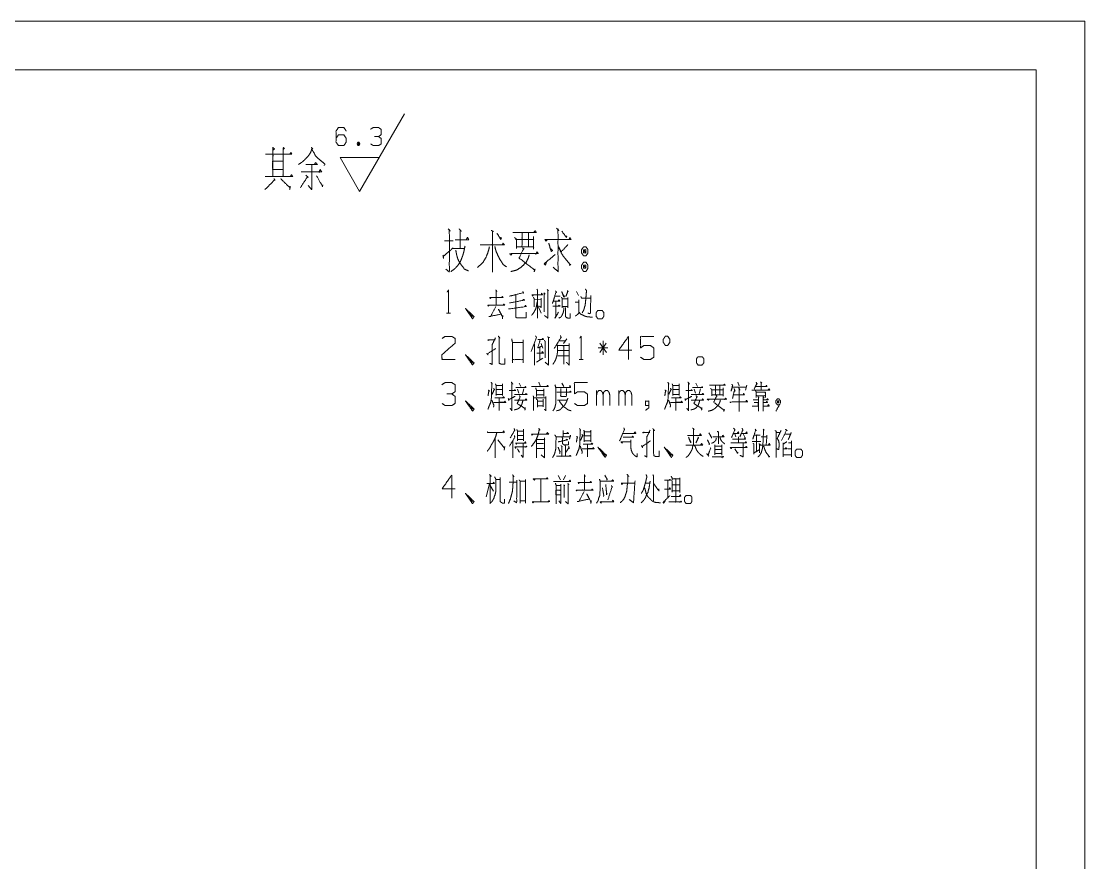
# Model space of a CAD drawing. Header units: millimetres. Extents: x 0 to 420, y 0 to 297.
# Drawn here: x 310.4 to 420, y 210.3 to 297 of the extents above; entities that cross this region are included whole.
import ezdxf

# ---------------------------------------------------------------- set-up
doc = ezdxf.new("R2010")
doc.units = ezdxf.units.MM
doc.layers.add('101', color=7, linetype='Continuous', true_color=0xffffff)

msp = doc.modelspace()

# ---------------------------------------------------------------- linework, layer by layer
at = {"layer": '101', "color": 133, "linetype": 'Continuous', "lineweight": 18}
for p, q in [((420, 297), (0, 297)), ((420, 0), (420, 297)), ((415, 292), (25, 292)), ((415, 5), (415, 292))]:
    msp.add_line(p, q, dxfattribs=at)
at = {"layer": '101', "color": 43, "linetype": 'Continuous', "lineweight": 18}
for p, q in [((345.26, 279.45), (349.88, 287.45)), ((345.08, 284.54), (345.21, 284.21)), ((343.25, 282.95), (347.28, 282.95)), ((345.26, 279.45), (343.25, 282.95))]:
    msp.add_line(p, q, dxfattribs=at)
at = {"layer": '101', "color": 72, "linetype": 'Continuous', "lineweight": 18}
for p, q in [((354, 274.37), (354.91, 274.37)), ((354.91, 273.58), (356.05, 273.58)), ((364.24, 269.03), (364.38, 268.88)), ((364.29, 268.93), (364.29, 267.06)), ((364.58, 269.38), (364.72, 269.23)), ((367.61, 269.16), (367.82, 268.76)), ((363.29, 268.33), (363.96, 268.36)), ((363.64, 267.71), (363.96, 266.93)), ((367.47, 268.08), (367.79, 268.08)), ((354.22, 266.93), (354.64, 266.93)), ((364.61, 264.49), (364.86, 264.42)), ((366.61, 264.27), (366.27, 263.79)), ((363.29, 263.77), (363.29, 261.59)), ((363.85, 263.39), (363.85, 262.12)), ((363.98, 263.82), (364.15, 263.32)), ((365.72, 263.09), (366.82, 263.09)), ((365.83, 264.07), (366.52, 264.07)), ((370.86, 263.37), (369.85, 263.37)), ((370.68, 263.84), (370.03, 262.89)), ((370.03, 263.84), (370.7, 262.89)), ((370.35, 262.64), (370.35, 264.07)), ((363.48, 261.87), (364.14, 262.29)), ((365.69, 262.54), (366.8, 262.54)), ((367.88, 262.17), (368.3, 262.17)), ((363.73, 259.81), (363.87, 259.46)), ((384.24, 259.83), (384.39, 259.46)), ((361.54, 259.11), (361.68, 258.68)), ((361.72, 259.73), (361.88, 259.38)), ((362.18, 259.13), (362.04, 258.63)), ((363.53, 258.96), (364.24, 258.96)), ((364.24, 259.13), (364.24, 258.36)), ((366.09, 259.73), (366.32, 259.38)), ((369.69, 257.41), (369.69, 258.98)), ((371.97, 257.41), (371.97, 258.98)), ((379.75, 259.11), (379.89, 258.68)), ((379.93, 259.73), (380.09, 259.38)), ((380.39, 259.13), (380.25, 258.63)), ((385.19, 259.51), (385.03, 259.01)), ((363.23, 258.21), (364.47, 258.21)), ((363.48, 258.53), (364.28, 258.53)), ((363.61, 257.86), (364.15, 257.86)), ((364.19, 258.06), (364.19, 257.28)), ((365.67, 257.98), (366.68, 257.98)), ((363.61, 257.38), (364.15, 257.38)), ((361.58, 254.77), (362.16, 254.77)), ((361.58, 254.34), (362.16, 254.34)), ((362.16, 254.97), (362.16, 253.77)), ((383.93, 254.49), (384.04, 254.19)), ((384.8, 254.49), (384.96, 254.17)), ((359.25, 254.07), (359.25, 252.02)), ((359.51, 253.89), (360.18, 253.02)), ((361.05, 253.77), (361.05, 252.02)), ((361.58, 253.92), (362.16, 253.92)), ((362.12, 253.57), (362.12, 252.12)), ((363.55, 253.52), (364.22, 253.52)), ((384.31, 254.19), (384.31, 253.57)), ((360.24, 253.19), (360.17, 252.82)), ((362.12, 252.07), (361.93, 252.29)), ((363.57, 252.99), (364.24, 252.99)), ((389.42, 252.97), (389.76, 252.97)), ((365.72, 250.21), (365.97, 249.76)), ((366.48, 250.21), (366.27, 249.76)), ((358.65, 249.36), (358.31, 248.01)), ((358.72, 249.16), (359.05, 248.58)), ((363.94, 249.86), (363.94, 247.51)), ((363.94, 249.83), (363.94, 247.51)), ((374.74, 249.43), (375.16, 249.43)), ((377.02, 249.71), (377.02, 247.88)), ((377.46, 249.23), (378.24, 249.23)), ((365.81, 247.58), (365.99, 247.31))]:
    msp.add_line(p, q, dxfattribs=at)
at = {"layer": '101', "color": 43, "linetype": 'Continuous', "lineweight": 18}
for points, knots in [([(342.83, 284.93), (343.08, 285.31), (343.63, 285.31), (343.89, 284.93), (343.89, 284.56), (343.63, 284.19), (343.08, 284.19), (342.83, 284.56), (342.83, 285.68), (343.08, 286.06), (343.63, 286.06), (343.89, 285.68)], [0, 0, 0.076963, 0.169763, 0.248074, 0.312018, 0.39033, 0.48313, 0.560092, 0.751926, 0.828889, 0.921689, 1, 1]), ([(347.21, 285.13), (347.48, 285.31), (347.48, 285.88), (347.21, 286.06), (346.67, 286.06), (346.4, 285.88)], [0, 0, 0.153872, 0.429849, 0.583721, 0.846128, 1, 1]), ([(346.42, 284.36), (346.67, 284.19), (347.21, 284.19), (347.48, 284.36), (347.48, 284.93), (347.21, 285.13), (346.81, 285.13)], [0, 0, 0.12412, 0.343693, 0.472448, 0.703377, 0.836727, 1, 1]), ([(345.08, 284.21), (345.21, 284.21), (345.28, 284.38), (345.21, 284.54), (345.08, 284.54), (345.01, 284.38), (345.08, 284.21), (345.21, 284.54)], [0, 0, 0.093983, 0.236792, 0.365957, 0.45994, 0.589105, 0.731914, 1, 1])]:
    msp.add_open_spline(points, degree=1, knots=knots, dxfattribs=at)
at = {"layer": '101', "color": 72, "linetype": 'Continuous', "lineweight": 18}
for points, knots in [([(336.3, 284.01), (336.49, 283.86), (336.33, 283.71), (336.33, 284.01), (336.33, 281.01), (336.33, 283.3), (335.56, 283.3), (338.29, 283.3), (337.37, 283.3), (337.37, 283.98), (337.37, 281.01), (337.37, 282.59), (336.3, 282.59), (336.3, 281.73), (337.37, 281.73), (337.37, 281.01), (335.51, 281.01), (338.37, 281.01), (338.24, 281.2), (338.11, 281.01)], [0, 0, 0.009717, 0.01862, 0.030836, 0.152989, 0.24613, 0.277436, 0.388627, 0.426411, 0.453896, 0.574522, 0.638652, 0.681834, 0.716953, 0.760134, 0.789145, 0.864711, 0.9813, 0.99065, 1, 1]), ([(337.39, 283.79), (337.52, 283.9), (337.37, 284.01)], [0, 0, 0.471535, 1, 1]), ([(340.28, 284.01), (340.44, 283.86), (340.36, 283.9), (340.2, 283.45), (339.93, 283.08), (339.61, 282.74), (339.32, 282.48), (338.95, 282.25)], [0, 0, 0.086309, 0.12102, 0.309421, 0.490705, 0.673783, 0.828666, 1, 1]), ([(338.05, 283.3), (338.19, 283.49), (338.27, 283.3)], [0, 0, 0.529971, 1, 1]), ([(340.33, 283.79), (340.54, 283.49), (340.73, 283.11), (341.1, 282.78), (341.55, 282.4), (341.68, 282.29), (341.71, 282.29), (341.6, 282.14)], [0, 0, 0.16272, 0.348027, 0.570218, 0.82989, 0.906889, 0.918635, 1, 1]), ([(339.24, 281.5), (341.34, 281.5), (341.2, 281.73), (341.07, 281.43)], [0, 0, 0.780475, 0.877786, 1, 1]), ([(339.72, 282.25), (340.91, 282.25), (340.73, 282.44), (340.59, 282.25)], [0, 0, 0.707431, 0.863851, 1, 1]), ([(340.33, 282.25), (340.33, 279.66), (339.96, 280.08)], [0, 0, 0.823415, 1, 1]), ([(336.44, 280.79), (336.54, 280.6), (336.52, 280.68), (335.51, 279.66)], [0, 0, 0.125001, 0.171159, 1, 1]), ([(337.13, 280.79), (338.11, 279.81), (338.11, 280), (338.05, 279.66)], [0, 0, 0.723289, 0.821343, 1, 1]), ([(339.72, 281.16), (339.96, 280.9), (339.9, 281.01), (339.16, 279.85)], [0, 0, 0.190889, 0.257814, 1, 1]), ([(340.83, 281.09), (341.44, 280), (341.47, 280.15), (341.42, 279.93)], [0, 0, 0.764772, 0.858208, 1, 1]), ([(354.4, 275.61), (354.61, 275.38), (354.51, 275.53), (354.51, 271.18), (354.14, 271.48)], [0, 0, 0.058123, 0.092657, 0.910297, 1, 1]), ([(355.52, 275.61), (355.75, 275.38), (355.62, 275.46), (355.62, 273.62)], [0, 0, 0.1415, 0.207222, 1, 1]), ([(358.82, 275.46), (359.06, 275.34), (358.96, 275.38), (358.96, 271.14), (358.96, 273.96), (357.68, 273.96), (360.18, 273.96), (360.04, 274.14), (359.99, 273.96)], [0, 0, 0.022712, 0.032395, 0.397207, 0.63934, 0.7489, 0.963455, 0.983225, 1, 1]), ([(359.43, 275.16), (359.81, 274.52), (359.88, 274.67), (359.7, 274.74)], [0, 0, 0.665981, 0.819264, 1, 1]), ([(361.07, 275.23), (363.49, 275.23), (363.35, 275.42), (363.19, 275.23)], [0, 0, 0.835357, 0.914861, 1, 1]), ([(361.21, 274.74), (361.42, 274.56), (361.42, 273.58), (361.42, 273.77), (363.19, 273.77), (363.19, 273.51), (363.19, 274.82), (363.19, 274.52), (361.34, 274.52), (362, 274.52), (362, 275.19), (362, 273.77), (362.66, 273.77), (362.66, 275.16)], [0, 0, 0.024058, 0.106925, 0.122861, 0.273834, 0.296144, 0.407694, 0.433192, 0.590926, 0.647259, 0.70463, 0.825742, 0.882076, 1, 1]), ([(365.57, 275.68), (365.79, 275.42), (365.71, 275.57), (365.71, 271.22), (365.2, 271.67)], [0, 0, 0.060999, 0.091684, 0.877914, 1, 1]), ([(366.1, 275.38), (366.58, 274.74), (366.61, 274.86), (366.4, 274.89)], [0, 0, 0.706417, 0.808952, 1, 1]), ([(355.12, 274.48), (356.52, 274.48), (356.39, 274.74), (356.26, 274.52)], [0, 0, 0.716786, 0.866795, 1, 1]), ([(364.59, 274.48), (364.46, 274.33), (364.38, 274.52), (367.03, 274.52), (366.95, 274.71), (366.85, 274.52)], [0, 0, 0.05762, 0.116241, 0.879371, 0.937997, 1, 1]), ([(364.75, 274.14), (365.02, 273.28), (365.15, 273.39), (364.96, 273.58)], [0, 0, 0.673391, 0.803124, 1, 1]), ([(353.85, 272.91), (353.92, 272.57), (353.87, 272.76), (354.91, 273.66)], [0, 0, 0.181314, 0.283201, 1, 1]), ([(356.13, 273.84), (356.02, 273.32), (355.91, 272.91), (355.78, 272.57), (355.62, 272.19), (355.36, 271.82), (355.09, 271.52), (354.67, 271.22)], [0, 0, 0.172181, 0.309103, 0.425675, 0.556624, 0.704265, 0.83297, 1, 1]), ([(355.17, 273.43), (355.22, 273.17), (355.28, 272.87), (355.38, 272.53), (355.54, 272.19), (356.05, 271.48), (356.47, 271.29)], [0, 0, 0.101605, 0.217186, 0.351415, 0.492965, 0.824034, 1, 1]), ([(358.64, 273.77), (358.51, 273.24), (358.27, 272.64), (358, 272.19), (357.42, 271.63)], [0, 0, 0.214884, 0.47114, 0.678415, 1, 1]), ([(359.2, 273.81), (359.3, 273.39), (359.51, 272.87), (359.78, 272.38), (360.07, 271.93), (360.39, 271.71)], [0, 0, 0.172226, 0.401183, 0.625576, 0.842426, 1, 1]), ([(360.99, 273.06), (360.86, 272.91), (360.73, 273.06), (363.7, 273.06), (363.54, 273.24), (363.41, 272.98)], [0, 0, 0.051205, 0.102403, 0.861887, 0.924779, 1, 1]), ([(362.74, 272.94), (362.66, 272.64), (362.42, 272.16), (361.92, 271.67), (361.44, 271.37), (360.86, 271.22)], [0, 0, 0.114098, 0.313642, 0.571354, 0.778588, 1, 1]), ([(362.05, 273.66), (362.24, 273.51), (362.16, 273.58), (361.71, 272.61), (363.3, 271.37), (363.35, 271.48), (363.25, 271.18)], [0, 0, 0.061505, 0.089679, 0.366512, 0.88594, 0.917993, 1, 1]), ([(364.54, 272.23), (364.41, 271.89), (364.28, 272.01), (365.42, 272.98)], [0, 0, 0.178053, 0.26342, 1, 1]), ([(366.74, 273.99), (366.03, 273.24), (365.76, 273.81), (366.03, 273.17), (366.26, 272.79), (366.53, 272.46), (366.98, 271.93), (367.03, 271.93), (366.85, 271.86)], [0, 0, 0.248761, 0.39796, 0.563617, 0.670264, 0.773236, 0.939259, 0.951975, 1, 1]), ([(368.59, 273.77), (368.35, 273.77), (368.14, 273.47), (368.14, 273.13), (368.35, 272.83), (368.59, 272.83), (368.8, 273.13), (368.8, 273.47), (368.59, 273.77)], [0, 0, 0.091014, 0.231141, 0.359873, 0.5, 0.591014, 0.731141, 0.859873, 1, 1]), ([(368.59, 273.13), (368.59, 273.47), (368.35, 273.47)], [0, 0, 0.585821, 1, 1]), ([(368.35, 273.13), (368.59, 273.13), (368.35, 273.47), (368.35, 273.13)], [0, 0, 0.24116, 0.6589, 1, 1]), ([(368.8, 271.86), (368.59, 272.19), (368.35, 272.19), (368.14, 271.86), (368.14, 271.56), (368.35, 271.22), (368.59, 271.22), (368.8, 271.56), (368.8, 271.86)], [0, 0, 0.149199, 0.238514, 0.387714, 0.5, 0.649199, 0.738514, 0.887714, 1, 1]), ([(368.59, 271.86), (368.35, 271.86), (368.59, 271.56), (368.59, 271.86)], [0, 0, 0.258827, 0.674606, 1, 1]), ([(368.35, 271.86), (368.35, 271.56), (368.59, 271.56)], [0, 0, 0.556971, 1, 1]), ([(354.29, 269.11), (354.43, 269.31), (354.43, 266.93)], [0, 0, 0.093484, 1, 1]), ([(359.3, 269.33), (359.42, 269.16), (359.34, 269.23), (359.34, 267.76), (358.47, 267.76), (360.22, 267.76), (360.13, 267.86), (360.02, 267.73)], [0, 0, 0.045422, 0.069988, 0.38259, 0.566135, 0.936975, 0.965255, 1, 1]), ([(358.82, 268.53), (358.73, 268.43), (358.68, 268.53), (360.06, 268.53), (359.97, 268.66), (359.9, 268.53)], [0, 0, 0.069434, 0.128322, 0.845627, 0.925275, 1, 1]), ([(362.09, 269.16), (362.18, 268.98), (362.12, 269.03), (360.69, 268.68), (361.35, 268.83), (361.35, 266.63), (361.38, 266.48), (361.47, 266.46), (362.42, 266.46), (362.42, 267.03)], [0, 0, 0.030685, 0.04209, 0.27277, 0.377786, 0.722123, 0.746241, 0.760619, 0.910004, 1, 1]), ([(363.16, 268.81), (363.11, 268.68), (363.02, 268.83), (364.1, 268.83), (364.03, 268.98), (363.98, 268.83)], [0, 0, 0.079259, 0.180902, 0.810328, 0.907126, 1, 1]), ([(363.16, 268.56), (363.27, 268.41), (363.27, 267.58)], [0, 0, 0.182136, 1, 1]), ([(363.53, 269.41), (363.61, 269.28), (363.61, 266.43)], [0, 0, 0.047969, 1, 1]), ([(364.65, 269.28), (364.65, 266.43), (364.33, 266.68)], [0, 0, 0.875677, 1, 1]), ([(365.44, 269.23), (365.58, 269.06), (365.51, 269.13), (365.14, 267.93), (365.39, 268.68), (365.92, 268.68)], [0, 0, 0.077467, 0.112954, 0.545466, 0.817405, 1, 1]), ([(366.06, 268.58), (366.15, 268.43), (366.15, 267.48), (366.15, 267.61), (366.73, 267.61), (366.73, 267.48), (366.73, 268.53), (366.73, 268.41), (366.13, 268.41)], [0, 0, 0.046633, 0.301104, 0.334585, 0.490815, 0.524297, 0.805549, 0.839031, 1, 1]), ([(366.09, 269.16), (366.32, 268.58), (366.38, 268.66), (366.24, 268.83)], [0, 0, 0.661495, 0.759638, 1, 1]), ([(366.68, 269.26), (366.77, 269.11), (366.73, 269.18), (366.52, 268.66)], [0, 0, 0.211476, 0.312205, 1, 1]), ([(368.05, 268.66), (368.16, 268.48), (369.08, 268.48)], [0, 0, 0.182091, 1, 1]), ([(368.51, 269.41), (368.65, 269.26), (368.62, 268.91), (368.58, 268.43), (368.51, 267.76), (368.37, 267.26), (368.21, 266.98)], [0, 0, 0.080831, 0.218771, 0.405541, 0.67168, 0.875422, 1, 1]), ([(369.1, 268.76), (369.04, 266.88), (368.78, 266.93)], [0, 0, 0.874253, 1, 1]), ([(358.59, 267.73), (358.52, 267.66), (358.47, 267.76)], [0, 0, 0.476598, 1, 1]), ([(359.3, 267.61), (358.75, 266.58), (358.59, 266.58), (359.85, 266.83), (359.56, 267.36), (360.01, 266.53), (360.02, 266.68), (359.99, 266.36)], [0, 0, 0.252057, 0.286556, 0.564055, 0.693379, 0.896345, 0.929101, 1, 1]), ([(360.6, 267.36), (362.44, 267.61), (362.37, 267.73), (362.27, 267.61)], [0, 0, 0.857805, 0.924206, 1, 1]), ([(360.71, 267.98), (362.28, 268.28), (362.18, 268.36), (362.05, 268.23)], [0, 0, 0.83968, 0.90778, 1, 1]), ([(363.57, 268.11), (363.5, 267.73), (363.46, 267.51), (363.39, 267.31), (363.22, 267.01), (363.13, 266.88), (362.99, 266.71)], [0, 0, 0.246556, 0.39371, 0.530777, 0.755735, 0.854644, 1, 1]), ([(363.96, 268.48), (363.96, 267.51), (363.8, 267.66)], [0, 0, 0.816823, 1, 1]), ([(365.17, 267.66), (365.92, 267.66), (365.81, 267.76), (365.72, 267.63)], [0, 0, 0.712987, 0.852992, 1, 1]), ([(365.26, 268.18), (365.9, 268.18), (365.81, 268.31), (365.74, 268.18)], [0, 0, 0.681995, 0.846082, 1, 1]), ([(365.49, 268.16), (365.49, 266.63), (365.4, 266.41), (365.76, 267.03)], [0, 0, 0.613738, 0.711025, 1, 1]), ([(366.31, 267.53), (366.31, 267.26), (366.24, 266.98), (366.13, 266.71), (366.01, 266.53), (365.78, 266.41)], [0, 0, 0.206819, 0.420378, 0.642057, 0.803266, 1, 1]), ([(366.5, 267.53), (366.5, 266.58), (366.57, 266.48), (366.71, 266.43), (366.98, 266.43), (366.98, 266.91)], [0, 0, 0.484063, 0.546469, 0.622884, 0.757974, 1, 1]), ([(367.86, 268.31), (367.86, 267.06), (367.84, 266.91), (367.7, 266.78), (367.5, 266.63)], [0, 0, 0.681074, 0.763374, 0.866199, 1, 1]), ([(356.3, 267.21), (356.9, 266.58), (356.76, 266.58), (356.16, 267.43), (356.9, 266.36), (357.06, 266.58), (356.16, 267.43)], [0, 0, 0.178022, 0.207052, 0.420793, 0.68903, 0.745607, 1, 1]), ([(367.91, 267.03), (368.03, 266.83), (368.21, 266.76), (368.41, 266.66), (368.58, 266.58), (368.78, 266.56), (369.02, 266.53), (369.27, 266.53)], [0, 0, 0.153693, 0.2792, 0.422102, 0.54759, 0.675713, 0.838282, 1, 1]), ([(369.66, 266.58), (369.66, 267.01), (369.82, 267.21), (370.26, 267.21), (370.42, 267.01), (370.42, 266.58), (370.26, 266.36), (369.82, 266.36), (369.66, 266.58)], [0, 0, 0.152008, 0.243411, 0.401445, 0.492848, 0.644856, 0.743411, 0.901445, 1, 1]), ([(353.76, 264.32), (354.08, 264.54), (354.76, 264.54), (355.1, 264.32), (355.1, 263.84), (353.74, 262.64), (353.76, 262.17), (355.1, 262.17)], [0, 0, 0.069694, 0.192979, 0.265274, 0.350225, 0.674742, 0.759752, 1, 1]), ([(358.61, 264.22), (358.58, 264.12), (358.49, 264.17), (359.23, 264.17)], [0, 0, 0.111634, 0.218533, 1, 1]), ([(359.26, 264.39), (358.93, 263.69), (358.93, 261.64), (358.68, 261.77)], [0, 0, 0.250155, 0.910671, 1, 1]), ([(359.55, 264.57), (359.72, 264.37), (359.64, 264.42), (359.64, 261.89), (359.65, 261.77), (359.81, 261.69), (360.22, 261.69), (360.22, 262.27)], [0, 0, 0.063898, 0.088201, 0.692694, 0.722921, 0.765025, 0.862344, 1, 1]), ([(360.94, 264.27), (361.01, 263.94), (361.01, 261.82), (361.01, 262.14), (362.11, 262.14), (362.11, 261.82), (362.11, 264.17), (362.11, 263.92), (361.03, 263.92)], [0, 0, 0.042198, 0.311814, 0.353049, 0.492085, 0.533321, 0.831484, 0.863204, 1, 1]), ([(362.95, 262.99), (363.5, 264.42), (363.41, 264.57), (363.39, 264.59)], [0, 0, 0.881758, 0.982315, 1, 1]), ([(363.87, 264.17), (363.61, 263.34), (364.06, 263.54)], [0, 0, 0.633571, 1, 1]), ([(363.62, 264.22), (364.22, 264.22), (364.15, 264.34), (364.06, 264.22)], [0, 0, 0.669462, 0.829447, 1, 1]), ([(364.74, 264.42), (364.74, 261.57), (364.4, 261.87)], [0, 0, 0.863559, 1, 1]), ([(365.97, 264.62), (366.02, 264.42), (365.32, 263.29)], [0, 0, 0.134747, 1, 1]), ([(367.95, 264.34), (368.09, 264.54), (368.09, 262.17)], [0, 0, 0.093484, 1, 1]), ([(373.31, 263.12), (371.97, 263.12), (372.98, 264.54), (372.98, 262.17)], [0, 0, 0.245871, 0.565294, 1, 1]), ([(374.23, 262.39), (374.56, 262.17), (375.25, 262.17), (375.59, 262.39), (375.59, 263.34), (375.25, 263.59), (374.56, 263.59), (374.23, 263.37), (374.23, 264.54), (375.59, 264.54)], [0, 0, 0.062227, 0.168344, 0.230571, 0.376817, 0.441265, 0.547381, 0.609608, 0.790491, 1, 1]), ([(376.79, 263.59), (377.02, 263.59), (377.23, 263.92), (377.23, 264.24), (377.02, 264.57), (376.79, 264.57), (376.56, 264.24), (376.56, 263.92), (376.79, 263.59)], [0, 0, 0.08568, 0.230391, 0.351581, 0.496291, 0.581972, 0.730391, 0.851581, 1, 1]), ([(358.36, 262.82), (358.5, 262.62), (358.43, 262.72), (359.3, 263.29)], [0, 0, 0.174079, 0.261125, 1, 1]), ([(364.29, 264.12), (364.4, 264.02), (364.4, 262.34)], [0, 0, 0.080053, 1, 1]), ([(365.55, 263.77), (365.67, 263.59), (365.67, 263.09), (365.65, 262.87), (365.63, 262.72), (365.58, 262.49), (365.51, 262.27), (365.42, 262.04), (365.33, 261.89), (365.19, 261.67)], [0, 0, 0.095695, 0.318946, 0.419719, 0.48715, 0.590367, 0.69568, 0.803616, 0.881339, 1, 1]), ([(365.69, 263.59), (366.85, 263.59), (366.85, 263.79), (366.85, 261.59), (366.57, 261.87)], [0, 0, 0.294503, 0.344998, 0.900418, 1, 1]), ([(366.22, 263.57), (366.31, 263.59), (366.31, 261.67)], [0, 0, 0.045524, 1, 1]), ([(356.3, 262.44), (356.9, 261.82), (356.76, 261.82), (356.16, 262.67), (356.9, 261.59), (357.06, 261.82), (356.16, 262.67)], [0, 0, 0.178022, 0.207052, 0.420793, 0.68903, 0.745607, 1, 1]), ([(363.53, 262.82), (364.21, 262.82), (364.1, 262.97), (364.03, 262.82)], [0, 0, 0.657711, 0.837607, 1, 1]), ([(379.98, 261.82), (379.98, 262.24), (380.14, 262.44), (380.58, 262.44), (380.74, 262.24), (380.74, 261.82), (380.58, 261.59), (380.14, 261.59), (379.98, 261.82)], [0, 0, 0.152008, 0.243411, 0.401445, 0.492848, 0.644856, 0.743411, 0.901445, 1, 1]), ([(354.76, 258.61), (355.1, 258.83), (355.1, 259.56), (354.76, 259.78), (354.08, 259.78), (353.74, 259.56)], [0, 0, 0.153871, 0.429848, 0.583719, 0.846116, 1, 1]), ([(358.82, 259.81), (358.95, 259.63), (358.89, 259.71), (358.84, 258.13), (358.77, 257.73), (358.61, 257.36), (358.49, 257.03)], [0, 0, 0.070416, 0.10059, 0.618408, 0.751879, 0.88573, 1, 1]), ([(360.89, 259.83), (361.05, 259.63), (360.96, 259.71), (360.96, 256.88), (360.78, 257.13)], [0, 0, 0.072957, 0.106051, 0.912589, 1, 1]), ([(367.4, 257.63), (367.73, 257.41), (368.42, 257.41), (368.76, 257.63), (368.76, 258.58), (368.42, 258.83), (367.73, 258.83), (367.4, 258.61), (367.4, 259.78), (368.76, 259.78)], [0, 0, 0.062227, 0.168344, 0.230571, 0.376817, 0.441265, 0.547381, 0.609608, 0.790491, 1, 1]), ([(377.03, 259.81), (377.16, 259.63), (377.11, 259.71), (377.05, 258.13), (376.98, 257.73), (376.82, 257.36), (376.7, 257.03)], [0, 0, 0.070423, 0.100597, 0.618411, 0.751881, 0.885731, 1, 1]), ([(379.1, 259.83), (379.26, 259.63), (379.17, 259.71), (379.17, 256.88), (378.99, 257.13)], [0, 0, 0.072951, 0.106035, 0.912581, 1, 1]), ([(386.14, 259.81), (386.25, 259.61), (386.21, 259.71), (385.93, 259.11)], [0, 0, 0.227343, 0.333861, 1, 1]), ([(386.58, 259.86), (386.72, 259.71), (386.65, 259.81), (386.65, 259.06)], [0, 0, 0.191133, 0.304672, 1, 1]), ([(358.52, 259.01), (358.66, 258.91), (358.59, 258.96), (358.5, 258.41)], [0, 0, 0.212003, 0.318011, 1, 1]), ([(359.07, 259.18), (359.19, 259.06), (359.16, 259.11), (358.93, 258.58)], [0, 0, 0.2171, 0.292679, 1, 1]), ([(359.26, 259.66), (359.32, 259.51), (359.32, 258.46), (359.32, 258.56), (359.99, 258.56), (359.99, 258.46), (359.99, 259.66), (359.99, 259.48), (359.34, 259.48), (359.34, 259.06), (359.97, 259.06)], [0, 0, 0.030769, 0.233822, 0.253158, 0.383042, 0.402378, 0.63444, 0.668282, 0.794752, 0.876943, 1, 1]), ([(360.69, 258.96), (361.35, 258.96), (361.26, 259.06), (361.19, 258.96)], [0, 0, 0.718752, 0.86542, 1, 1]), ([(361.35, 259.26), (362.41, 259.26), (362.35, 259.38), (362.28, 259.26)], [0, 0, 0.791481, 0.892809, 1, 1]), ([(362.99, 259.36), (364.72, 259.36), (364.63, 259.51), (364.56, 259.36)], [0, 0, 0.835959, 0.919978, 1, 1]), ([(363.41, 259.23), (363.48, 259.03), (363.48, 258.36)], [0, 0, 0.239107, 1, 1]), ([(365.49, 259.28), (365.49, 257.73), (365.48, 257.61), (365.39, 257.23), (365.32, 257.06), (365.19, 256.88)], [0, 0, 0.628903, 0.680133, 0.836452, 0.913039, 1, 1]), ([(365.4, 259.53), (365.48, 259.28), (367, 259.28), (366.96, 259.48), (366.89, 259.36)], [0, 0, 0.122173, 0.836962, 0.932474, 1, 1]), ([(365.6, 258.78), (367.07, 258.78), (366.98, 258.91), (366.89, 258.78)], [0, 0, 0.827316, 0.913658, 1, 1]), ([(365.99, 259.18), (365.99, 258.36), (366.57, 258.36), (366.57, 259.16)], [0, 0, 0.373596, 0.63773, 1, 1]), ([(369.69, 258.51), (369.75, 258.78), (369.92, 258.96), (370.12, 258.96), (370.29, 258.78), (370.36, 258.51), (370.36, 257.41)], [0, 0, 0.118881, 0.224458, 0.306986, 0.412563, 0.533092, 1, 1]), ([(370.36, 258.51), (370.42, 258.78), (370.59, 258.96), (370.81, 258.96), (370.97, 258.78), (371.04, 258.51), (371.04, 257.41)], [0, 0, 0.118603, 0.223949, 0.313763, 0.413923, 0.534169, 1, 1]), ([(371.97, 258.51), (372.02, 258.78), (372.2, 258.96), (372.39, 258.96), (372.57, 258.78), (372.64, 258.51), (372.64, 257.41)], [0, 0, 0.118877, 0.224466, 0.306994, 0.41257, 0.533094, 1, 1]), ([(372.64, 258.51), (372.69, 258.78), (372.87, 258.96), (373.08, 258.96), (373.24, 258.78), (373.31, 258.51), (373.31, 257.41)], [0, 0, 0.118605, 0.223938, 0.313768, 0.413928, 0.534173, 1, 1]), ([(376.73, 259.01), (376.88, 258.91), (376.8, 258.96), (376.72, 258.41)], [0, 0, 0.212028, 0.31807, 1, 1]), ([(377.28, 259.18), (377.41, 259.06), (377.37, 259.11), (377.14, 258.58)], [0, 0, 0.2171, 0.292679, 1, 1]), ([(377.48, 259.66), (377.53, 259.51), (377.53, 258.46), (377.53, 258.56), (378.2, 258.56), (378.2, 258.46), (378.2, 259.66), (378.2, 259.48), (377.55, 259.48), (377.55, 259.06), (378.18, 259.06)], [0, 0, 0.030769, 0.233822, 0.253158, 0.383042, 0.402378, 0.63444, 0.668282, 0.794752, 0.876943, 1, 1]), ([(378.9, 258.96), (379.56, 258.96), (379.47, 259.06), (379.4, 258.96)], [0, 0, 0.718752, 0.86542, 1, 1]), ([(379.56, 259.26), (380.62, 259.26), (380.57, 259.38), (380.5, 259.26)], [0, 0, 0.791484, 0.892824, 1, 1]), ([(381.34, 259.51), (382.95, 259.51), (382.86, 259.63), (382.75, 259.51)], [0, 0, 0.835343, 0.914847, 1, 1]), ([(381.43, 259.18), (381.57, 259.06), (381.57, 258.41), (381.57, 258.53), (382.75, 258.53), (382.75, 258.36), (382.75, 259.23), (382.75, 259.03), (381.52, 259.03), (381.96, 259.03), (381.96, 259.48), (381.96, 258.53), (382.4, 258.53), (382.4, 259.46)], [0, 0, 0.024061, 0.106927, 0.122862, 0.273836, 0.296146, 0.407697, 0.433193, 0.590924, 0.647255, 0.704624, 0.825738, 0.882075, 1, 1]), ([(383.63, 259.61), (383.72, 259.51), (383.55, 258.91), (383.69, 259.31), (385.1, 259.31)], [0, 0, 0.051389, 0.292216, 0.455566, 1, 1]), ([(383.86, 259.16), (383.97, 258.88), (383.9, 259.01), (383.7, 258.13), (383.79, 258.53), (384.92, 258.53), (384.85, 258.66), (384.8, 258.53)], [0, 0, 0.093425, 0.138948, 0.42305, 0.552892, 0.911446, 0.956962, 1, 1]), ([(384.34, 259.23), (384.46, 259.01), (384.38, 259.11), (384.38, 256.81)], [0, 0, 0.095448, 0.145059, 1, 1]), ([(385.68, 259.01), (387.54, 259.01), (387.47, 259.16), (387.34, 259.03)], [0, 0, 0.844512, 0.91998, 1, 1]), ([(386.05, 258.93), (386.14, 258.83), (386.14, 258.23), (386.14, 258.43), (387.08, 258.43), (387.08, 258.23), (387.08, 258.78), (386.12, 258.78)], [0, 0, 0.037336, 0.20518, 0.26113, 0.523187, 0.579137, 0.732994, 1, 1]), ([(386.12, 259.36), (387.25, 259.36), (387.2, 259.51), (387.13, 259.38)], [0, 0, 0.788906, 0.899853, 1, 1]), ([(353.76, 257.63), (354.08, 257.41), (354.76, 257.41), (355.1, 257.63), (355.1, 258.36), (354.76, 258.61), (354.25, 258.61)], [0, 0, 0.124124, 0.343691, 0.472446, 0.703377, 0.836727, 1, 1]), ([(356.3, 257.68), (356.9, 257.06), (356.76, 257.06), (356.16, 257.91), (356.9, 256.83), (357.06, 257.06), (356.16, 257.91)], [0, 0, 0.178022, 0.207052, 0.420793, 0.68903, 0.745607, 1, 1]), ([(358.89, 257.98), (359.11, 257.41), (359.11, 257.51), (359.07, 257.26)], [0, 0, 0.634877, 0.738453, 1, 1]), ([(359.11, 257.73), (360.33, 257.73), (360.24, 257.86), (360.15, 257.76), (359.65, 257.76), (359.65, 258.23), (359.65, 256.91)], [0, 0, 0.320862, 0.361138, 0.396251, 0.526451, 0.651414, 1, 1]), ([(359.19, 258.21), (360.18, 258.21), (360.1, 258.33), (360.01, 258.23)], [0, 0, 0.775503, 0.895429, 1, 1]), ([(360.59, 258.13), (360.64, 257.93), (360.62, 258.01), (361.28, 258.36)], [0, 0, 0.201726, 0.276838, 1, 1]), ([(362.09, 257.96), (362.05, 257.76), (362, 257.58), (361.93, 257.41), (361.75, 257.18), (361.54, 257.06), (361.38, 257.01), (361.19, 256.96)], [0, 0, 0.13775, 0.261754, 0.389752, 0.583806, 0.750765, 0.863855, 1, 1]), ([(361.21, 257.98), (362.5, 257.98), (362.41, 258.11), (362.35, 258.01)], [0, 0, 0.828934, 0.927287, 1, 1]), ([(361.22, 258.56), (362.51, 258.56), (362.42, 258.66), (362.34, 258.56)], [0, 0, 0.828595, 0.914289, 1, 1]), ([(361.72, 258.43), (361.82, 258.33), (361.51, 257.63), (362.3, 257.11), (362.34, 257.23), (362.3, 256.93)], [0, 0, 0.063382, 0.397729, 0.812145, 0.868638, 1, 1]), ([(363.15, 258.43), (363.2, 258.28), (363.2, 256.91)], [0, 0, 0.103706, 1, 1]), ([(363.46, 258.11), (363.61, 257.96), (363.61, 257.23)], [0, 0, 0.221369, 1, 1]), ([(364.47, 258.36), (364.47, 256.88), (364.31, 257.03)], [0, 0, 0.870916, 1, 1]), ([(366.73, 258.18), (366.64, 257.93), (366.57, 257.76), (366.47, 257.58), (366.34, 257.38), (366.18, 257.26), (366.02, 257.06), (365.88, 256.96), (365.72, 256.91), (365.55, 256.88)], [0, 0, 0.141795, 0.242722, 0.352153, 0.477908, 0.586095, 0.722755, 0.815356, 0.904528, 1, 1]), ([(365.85, 257.93), (365.92, 257.76), (366.27, 257.31), (366.5, 257.16), (366.66, 257.03), (366.84, 256.93), (367.05, 256.88)], [0, 0, 0.113796, 0.458781, 0.624216, 0.746187, 0.868634, 1, 1]), ([(375.08, 257.41), (374.74, 257.41), (374.74, 257.88), (375.08, 257.88), (375.08, 257.18), (374.74, 256.93)], [0, 0, 0.148256, 0.357928, 0.506184, 0.815178, 1, 1]), ([(377.11, 257.98), (377.32, 257.41), (377.32, 257.51), (377.28, 257.26)], [0, 0, 0.634877, 0.738453, 1, 1]), ([(377.32, 257.73), (378.54, 257.73), (378.45, 257.86), (378.36, 257.76), (377.87, 257.76), (377.87, 258.23), (377.87, 256.91)], [0, 0, 0.320857, 0.361127, 0.39624, 0.526443, 0.651408, 1, 1]), ([(377.41, 258.21), (378.4, 258.21), (378.31, 258.33), (378.22, 258.23)], [0, 0, 0.775505, 0.89545, 1, 1]), ([(378.8, 258.13), (378.85, 257.93), (378.83, 258.01), (379.49, 258.36)], [0, 0, 0.201732, 0.276852, 1, 1]), ([(380.3, 257.96), (380.27, 257.76), (380.21, 257.58), (380.14, 257.41), (379.96, 257.18), (379.75, 257.06), (379.59, 257.01), (379.4, 256.96)], [0, 0, 0.137746, 0.261752, 0.389762, 0.583801, 0.750762, 0.863853, 1, 1]), ([(379.42, 257.98), (380.71, 257.98), (380.62, 258.11), (380.57, 258.01)], [0, 0, 0.828928, 0.927277, 1, 1]), ([(379.43, 258.56), (380.72, 258.56), (380.64, 258.66), (380.55, 258.56)], [0, 0, 0.828595, 0.914289, 1, 1]), ([(379.93, 258.43), (380.04, 258.33), (379.72, 257.63), (380.51, 257.11), (380.55, 257.23), (380.51, 256.93)], [0, 0, 0.063382, 0.397729, 0.812145, 0.868638, 1, 1]), ([(381.29, 258.06), (381.2, 257.96), (381.11, 258.06), (383.09, 258.06), (382.98, 258.18), (382.9, 258.01)], [0, 0, 0.051199, 0.102397, 0.861882, 0.924784, 1, 1]), ([(382.45, 257.98), (382.4, 257.78), (382.24, 257.46), (381.91, 257.13), (381.59, 256.93), (381.2, 256.83)], [0, 0, 0.114103, 0.313636, 0.571365, 0.778586, 1, 1]), ([(381.99, 258.46), (382.12, 258.36), (382.06, 258.41), (381.76, 257.76), (382.82, 256.93), (382.86, 257.01), (382.79, 256.81)], [0, 0, 0.061504, 0.089684, 0.366517, 0.885936, 0.917994, 1, 1]), ([(383.56, 257.78), (383.51, 257.71), (383.44, 257.78), (385.26, 257.78), (385.14, 257.96), (385.07, 257.78)], [0, 0, 0.037979, 0.080592, 0.833332, 0.921955, 1, 1]), ([(385.82, 258.01), (386.39, 258.01), (386.33, 258.01), (386.37, 258.01), (386.37, 257.73), (385.91, 257.73), (386.33, 257.73), (386.33, 257.36), (385.73, 257.36)], [0, 0, 0.202818, 0.221824, 0.234499, 0.333106, 0.497899, 0.650016, 0.784492, 1, 1]), ([(386.3, 258.36), (386.41, 258.21), (386.37, 258.28), (386.37, 256.83)], [0, 0, 0.107015, 0.155311, 1, 1]), ([(386.83, 258.36), (386.95, 258.21), (386.86, 258.28), (386.86, 256.83), (386.86, 258.01), (387.38, 258.01), (387.31, 258.13), (387.22, 258.01)], [0, 0, 0.051928, 0.082882, 0.470098, 0.783876, 0.920761, 0.959114, 1, 1]), ([(386.83, 257.73), (387.31, 257.73), (387.22, 257.86), (387.2, 257.73)], [0, 0, 0.630796, 0.833141, 1, 1]), ([(388.47, 257.48), (388.33, 257.48), (388.17, 257.68), (388.17, 257.91), (388.33, 258.11), (388.47, 258.11), (388.63, 257.91), (388.63, 257.68), (388.17, 256.83)], [0, 0, 0.057341, 0.160987, 0.252238, 0.355877, 0.413218, 0.516857, 0.608109, 1, 1]), ([(388.47, 257.68), (388.47, 257.91), (388.33, 257.91)], [0, 0, 0.614104, 1, 1]), ([(388.33, 257.68), (388.47, 257.68), (388.33, 257.91), (388.33, 257.68)], [0, 0, 0.223671, 0.644056, 1, 1]), ([(386.83, 257.36), (387.48, 257.36), (387.4, 257.53), (387.31, 257.38)], [0, 0, 0.638576, 0.830011, 1, 1]), ([(358.42, 254.72), (358.47, 254.62), (360.17, 254.62), (360.13, 254.82), (360.02, 254.69)], [0, 0, 0.051996, 0.831395, 0.924689, 1, 1]), ([(359.42, 254.62), (359.42, 254.69), (359.3, 254.24), (359.11, 253.82), (358.98, 253.59), (358.84, 253.37), (358.72, 253.12), (358.56, 252.89), (358.42, 252.72)], [0, 0, 0.03245, 0.234393, 0.436617, 0.547718, 0.662712, 0.783416, 0.902641, 1, 1]), ([(361.21, 254.34), (361.26, 254.14), (360.71, 253.24)], [0, 0, 0.164124, 1, 1]), ([(361.19, 255.04), (361.26, 254.89), (360.78, 254.07)], [0, 0, 0.148207, 1, 1]), ([(361.47, 254.94), (361.54, 254.77), (361.54, 253.79)], [0, 0, 0.16218, 1, 1]), ([(363.13, 254.47), (363.02, 254.34), (362.99, 254.47), (364.74, 254.47), (364.61, 254.64), (364.52, 254.49)], [0, 0, 0.067398, 0.120809, 0.840288, 0.92841, 1, 1]), ([(363.73, 255.07), (363.85, 254.89), (363.78, 254.97), (363.66, 254.39), (363.48, 253.94), (363.32, 253.67), (362.97, 253.19)], [0, 0, 0.093223, 0.138055, 0.393907, 0.604225, 0.742428, 1, 1]), ([(365.39, 254.39), (365.51, 254.19), (365.49, 252.99), (365.4, 252.59), (365.33, 252.37), (365.16, 252.07)], [0, 0, 0.096817, 0.590901, 0.759548, 0.856642, 1, 1]), ([(365.51, 254.19), (366.98, 254.19), (367, 254.37), (366.89, 253.94)], [0, 0, 0.704976, 0.789499, 1, 1]), ([(366.24, 254.84), (366.24, 254.19), (366.24, 254.52), (366.82, 254.52), (366.68, 254.64), (366.61, 254.54)], [0, 0, 0.347689, 0.521527, 0.833535, 0.93449, 1, 1]), ([(367.93, 255.04), (368.05, 254.87), (368, 254.94), (367.95, 253.37), (367.88, 252.97), (367.72, 252.59), (367.59, 252.27)], [0, 0, 0.070423, 0.100605, 0.618416, 0.751887, 0.885731, 1, 1]), ([(368.18, 254.42), (368.3, 254.29), (368.26, 254.34), (368.03, 253.82)], [0, 0, 0.217072, 0.292654, 1, 1]), ([(368.37, 254.89), (368.42, 254.74), (368.42, 253.69), (368.42, 253.79), (369.1, 253.79), (369.1, 253.69), (369.1, 254.89), (369.1, 254.72), (368.44, 254.72), (368.44, 254.29), (369.08, 254.29)], [0, 0, 0.030767, 0.23382, 0.253156, 0.383048, 0.402384, 0.634447, 0.668289, 0.79476, 0.876951, 1, 1]), ([(372.5, 255.12), (372.57, 254.87), (372.55, 254.94), (372.06, 253.77), (372.38, 254.54), (373.74, 254.54), (373.63, 254.72), (373.54, 254.52)], [0, 0, 0.061361, 0.07956, 0.380695, 0.578569, 0.900023, 0.948357, 1, 1]), ([(374.55, 254.69), (374.51, 254.59), (374.42, 254.64), (375.16, 254.64)], [0, 0, 0.111643, 0.218513, 1, 1]), ([(375.2, 254.87), (374.86, 254.17), (374.86, 252.12), (374.62, 252.24)], [0, 0, 0.250158, 0.910682, 1, 1]), ([(375.48, 255.04), (375.66, 254.84), (375.57, 254.89), (375.57, 252.37), (375.59, 252.24), (375.75, 252.17), (376.15, 252.17), (376.15, 252.74)], [0, 0, 0.063897, 0.0882, 0.692688, 0.722913, 0.765017, 0.862346, 1, 1]), ([(379.59, 255.09), (379.75, 254.94), (379.66, 254.97), (379.66, 253.34), (379.59, 253.19), (379.56, 252.97), (379.42, 252.69), (379.26, 252.42), (379.13, 252.24), (378.92, 252.07)], [0, 0, 0.063464, 0.090124, 0.561778, 0.609905, 0.676012, 0.765767, 0.857979, 0.920184, 1, 1]), ([(379.05, 254.34), (380.48, 254.34), (380.37, 254.52), (380.3, 254.34)], [0, 0, 0.784459, 0.896586, 1, 1]), ([(381.27, 254.59), (381.52, 254.14), (381.53, 254.19), (381.52, 254.04)], [0, 0, 0.715633, 0.789525, 1, 1]), ([(382.12, 254.74), (382.26, 254.69), (382.24, 254.72), (382.24, 253.47), (382.24, 254.19), (381.66, 254.19), (382.82, 254.19), (382.7, 254.37), (382.65, 254.27)], [0, 0, 0.035429, 0.042661, 0.337969, 0.50925, 0.647047, 0.922631, 0.973257, 1, 1]), ([(383.81, 255.07), (383.95, 254.94), (383.6, 254.12)], [0, 0, 0.173729, 1, 1]), ([(383.81, 254.54), (384.36, 254.54), (384.29, 254.72), (384.18, 254.54)], [0, 0, 0.582093, 0.78261, 1, 1]), ([(384.68, 255.09), (384.77, 254.89), (384.45, 254.19)], [0, 0, 0.22142, 1, 1]), ([(384.61, 254.54), (385.22, 254.54), (385.14, 254.72), (385.05, 254.52)], [0, 0, 0.598664, 0.788389, 1, 1]), ([(386.03, 254.99), (386.14, 254.82), (386.07, 254.87), (385.79, 253.94), (385.91, 254.37), (386.56, 254.37), (386.18, 254.37), (386.18, 252.72), (386.18, 253.72), (385.72, 253.72), (386.62, 253.72)], [0, 0, 0.030292, 0.04311, 0.186306, 0.251836, 0.348651, 0.406217, 0.650485, 0.798525, 0.866556, 1, 1]), ([(386.86, 254.97), (386.97, 254.87), (386.9, 254.89), (386.83, 253.34), (386.76, 252.89), (386.64, 252.52), (386.49, 252.27), (386.32, 252.12)], [0, 0, 0.046389, 0.070254, 0.564117, 0.709103, 0.834793, 0.926207, 1, 1]), ([(386.64, 254.19), (387.24, 254.19), (387.25, 254.37), (387.17, 253.37)], [0, 0, 0.337467, 0.436241, 1, 1]), ([(388.08, 254.84), (388.2, 254.77), (388.2, 252.07), (388.2, 254.64), (388.61, 254.64), (388.7, 254.84), (388.31, 254.02), (388.45, 253.79), (388.52, 253.42), (388.45, 252.87), (388.19, 252.99)], [0, 0, 0.017119, 0.336573, 0.641239, 0.689335, 0.715205, 0.823115, 0.854558, 0.899707, 0.965316, 1, 1]), ([(389.16, 254.97), (389.34, 254.82), (389.27, 254.87), (388.75, 253.82)], [0, 0, 0.155917, 0.214176, 1, 1]), ([(389.16, 254.47), (389.67, 254.47), (389.76, 254.64), (389.44, 253.89)], [0, 0, 0.336485, 0.465194, 1, 1]), ([(361.38, 253.09), (361.33, 252.99), (361.28, 253.17), (362.51, 253.17), (362.44, 253.24), (362.37, 253.12)], [0, 0, 0.063598, 0.166325, 0.86142, 0.919322, 1, 1]), ([(361.45, 253.54), (361.42, 253.44), (361.35, 253.54), (362.41, 253.54), (362.34, 253.67), (362.27, 253.57)], [0, 0, 0.068207, 0.14696, 0.828904, 0.921247, 1, 1]), ([(363.5, 252.04), (363.5, 254.07), (363.5, 253.92), (364.33, 253.92), (364.33, 254.07), (364.33, 252.14), (364.31, 252.04), (363.96, 252.34)], [0, 0, 0.358669, 0.385235, 0.532371, 0.558936, 0.899893, 0.917879, 1, 1]), ([(366.02, 253.29), (366.15, 253.17), (366.09, 253.22), (366.09, 252.19), (365.56, 252.19), (367.07, 252.19), (366.96, 252.29), (366.85, 252.19)], [0, 0, 0.048884, 0.069144, 0.35403, 0.501405, 0.918976, 0.959492, 1, 1]), ([(365.72, 253.67), (366.71, 253.89), (366.59, 253.94), (366.55, 253.87)], [0, 0, 0.824297, 0.932674, 1, 1]), ([(366.13, 254.12), (366.22, 254.02), (366.16, 254.04), (366.16, 253.57), (366.18, 253.47), (366.34, 253.37), (366.8, 253.37), (366.8, 253.72)], [0, 0, 0.075571, 0.108775, 0.377733, 0.435236, 0.541624, 0.801828, 1, 1]), ([(366.39, 253.34), (366.52, 253.22), (366.47, 253.24), (366.47, 252.17)], [0, 0, 0.13431, 0.179085, 1, 1]), ([(367.63, 254.24), (367.77, 254.14), (367.7, 254.19), (367.61, 253.64)], [0, 0, 0.212003, 0.318011, 1, 1]), ([(368, 253.22), (368.21, 252.64), (368.21, 252.74), (368.18, 252.49)], [0, 0, 0.634882, 0.738457, 1, 1]), ([(368.21, 252.97), (369.43, 252.97), (369.34, 253.09), (369.25, 252.99), (368.76, 252.99), (368.76, 253.47), (368.76, 252.14)], [0, 0, 0.320853, 0.361129, 0.396235, 0.526448, 0.651412, 1, 1]), ([(368.3, 253.44), (369.29, 253.44), (369.2, 253.57), (369.11, 253.47)], [0, 0, 0.775495, 0.895434, 1, 1]), ([(372.38, 253.69), (372.3, 253.54), (372.18, 253.69), (373.22, 253.69), (373.22, 253.89), (373.22, 253.22), (373.24, 252.87), (373.38, 252.52), (373.63, 252.24), (373.88, 252.12), (373.88, 252.47)], [0, 0, 0.041424, 0.089998, 0.350496, 0.400453, 0.569067, 0.656607, 0.750904, 0.843311, 0.912567, 1, 1]), ([(372.41, 254.14), (373.51, 254.14), (373.4, 254.27), (373.31, 254.12)], [0, 0, 0.764258, 0.878591, 1, 1]), ([(374.3, 253.29), (374.44, 253.09), (374.37, 253.19), (375.24, 253.77)], [0, 0, 0.174079, 0.261125, 1, 1]), ([(378.89, 253.34), (380.62, 253.34), (380.51, 253.52), (380.41, 253.34)], [0, 0, 0.808892, 0.904446, 1, 1]), ([(379.17, 254.14), (379.4, 253.57), (379.42, 253.64), (379.31, 253.82)], [0, 0, 0.687336, 0.772875, 1, 1]), ([(379.79, 253.29), (379.88, 253.12), (379.96, 252.89), (380.12, 252.64), (380.27, 252.47), (380.48, 252.29), (380.67, 252.17)], [0, 0, 0.133792, 0.298778, 0.501012, 0.654558, 0.842247, 1, 1]), ([(380.12, 254.17), (380.23, 254.04), (380.16, 254.07), (379.93, 253.57)], [0, 0, 0.207707, 0.30272, 1, 1]), ([(381.11, 253.89), (381.32, 253.44), (381.32, 253.52), (381.29, 253.37)], [0, 0, 0.684703, 0.787917, 1, 1]), ([(382.03, 254.04), (381.96, 253.82), (381.82, 253.67), (381.68, 253.57), (381.52, 253.54)], [0, 0, 0.30385, 0.569427, 0.792587, 1, 1]), ([(381.87, 253.37), (381.87, 252.34), (381.87, 252.49), (382.58, 252.49), (382.58, 252.29), (382.58, 253.37), (382.58, 253.22), (381.87, 253.22), (381.87, 252.87), (382.52, 252.87)], [0, 0, 0.204265, 0.234158, 0.375053, 0.414911, 0.62914, 0.659034, 0.799928, 0.869675, 1, 1]), ([(382.4, 254.19), (382.44, 254.02), (382.52, 253.82), (382.67, 253.64), (382.9, 253.47)], [0, 0, 0.19599, 0.435975, 0.682952, 1, 1]), ([(383.63, 253.07), (383.55, 252.97), (383.47, 253.09), (385.21, 253.09), (385.1, 253.22), (385.03, 253.07)], [0, 0, 0.057044, 0.118449, 0.85902, 0.929101, 1, 1]), ([(383.53, 253.57), (385.14, 253.57), (385.07, 253.69), (384.98, 253.57)], [0, 0, 0.844251, 0.919636, 1, 1]), ([(383.69, 253.94), (385.03, 253.94), (384.98, 254.12), (384.92, 253.94)], [0, 0, 0.786012, 0.89301, 1, 1]), ([(384.78, 253.52), (384.78, 252.12), (384.48, 252.29)], [0, 0, 0.801046, 1, 1]), ([(385.82, 253.54), (385.93, 253.42), (385.89, 253.47), (385.89, 252.39), (385.89, 252.52), (386.48, 252.87), (386.48, 252.52), (386.48, 253.37), (386.56, 253.42), (386.42, 253.47)], [0, 0, 0.046084, 0.063294, 0.365522, 0.400663, 0.591909, 0.690313, 0.929289, 0.957839, 1, 1]), ([(386.56, 253.34), (387.57, 253.34), (387.48, 253.52), (387.41, 253.34)], [0, 0, 0.723626, 0.86444, 1, 1]), ([(386.92, 253.24), (386.99, 252.97), (387.13, 252.64), (387.48, 252.14), (387.54, 252.17), (387.4, 252.12)], [0, 0, 0.194556, 0.437424, 0.857031, 0.897209, 1, 1]), ([(389.28, 253.69), (388.91, 253.42), (388.91, 253.57), (388.91, 252.14), (388.91, 252.34), (389.78, 252.34), (389.78, 252.12), (389.78, 253.77), (389.78, 253.57), (389.48, 253.57)], [0, 0, 0.084319, 0.111697, 0.371805, 0.40831, 0.566394, 0.607464, 0.908646, 0.945155, 1, 1]), ([(361.52, 252.97), (361.72, 252.62), (361.75, 252.64)], [0, 0, 0.902408, 1, 1]), ([(365.72, 253.12), (365.92, 252.64), (365.93, 252.72), (365.88, 252.49)], [0, 0, 0.624806, 0.718596, 1, 1]), ([(366.8, 253.19), (366.89, 252.99), (366.84, 253.07), (366.52, 252.62)], [0, 0, 0.253775, 0.360357, 1, 1]), ([(369.96, 252.92), (370.56, 252.29), (370.42, 252.29), (369.82, 253.14), (370.56, 252.07), (370.72, 252.29), (369.82, 253.14)], [0, 0, 0.178025, 0.207055, 0.420794, 0.689031, 0.745609, 1, 1]), ([(376.79, 252.92), (377.39, 252.29), (377.25, 252.29), (376.65, 253.14), (377.39, 252.07), (377.55, 252.29), (376.65, 253.14)], [0, 0, 0.178025, 0.207055, 0.420794, 0.689031, 0.745609, 1, 1]), ([(381.04, 252.47), (381.25, 252.19), (381.18, 252.29), (381.45, 253.07)], [0, 0, 0.269455, 0.364464, 1, 1]), ([(381.59, 252.12), (382.79, 252.12), (382.7, 252.19), (382.61, 252.04)], [0, 0, 0.80561, 0.883295, 1, 1]), ([(383.93, 252.97), (384.22, 252.49), (384.27, 252.59)], [0, 0, 0.830038, 1, 1]), ([(388.95, 252.97), (389.34, 252.97), (389.18, 253.07), (389.11, 252.94)], [0, 0, 0.539815, 0.80065, 1, 1]), ([(390.15, 252.29), (390.15, 252.72), (390.3, 252.92), (390.75, 252.92), (390.91, 252.72), (390.91, 252.29), (390.75, 252.07), (390.3, 252.07), (390.15, 252.29)], [0, 0, 0.152004, 0.243404, 0.401447, 0.492848, 0.644851, 0.743404, 0.901447, 1, 1]), ([(355.1, 248.83), (353.76, 248.83), (354.76, 250.26), (354.76, 247.88)], [0, 0, 0.24587, 0.565296, 1, 1]), ([(358.65, 250.31), (358.84, 250.13), (358.73, 250.23), (358.73, 247.28)], [0, 0, 0.077914, 0.121329, 1, 1]), ([(359.18, 250.06), (359.3, 249.83), (359.3, 248.58), (359.23, 248.23), (359.16, 248.08), (359.11, 247.88), (359.02, 247.71), (358.91, 247.53), (358.77, 247.38)], [0, 0, 0.090307, 0.529926, 0.655502, 0.713823, 0.786589, 0.855533, 0.927509, 1, 1]), ([(359.32, 249.78), (359.76, 249.78), (359.76, 249.98), (359.76, 247.53), (359.88, 247.43), (359.97, 247.36), (360.18, 247.36), (360.18, 247.76)], [0, 0, 0.111049, 0.16131, 0.777054, 0.817035, 0.846171, 0.899471, 1, 1]), ([(361.03, 250.28), (361.17, 250.08), (361.1, 250.18), (361.08, 249.51), (361.05, 249.01), (361.01, 248.58), (360.92, 248.23), (360.8, 247.78), (360.6, 247.31)], [0, 0, 0.07397, 0.110955, 0.314871, 0.466246, 0.59504, 0.704056, 0.844997, 1, 1]), ([(363.36, 249.86), (363.27, 249.71), (363.15, 249.86), (364.68, 249.86), (364.58, 249.98), (364.49, 249.83)], [0, 0, 0.07757, 0.164214, 0.849391, 0.922428, 1, 1]), ([(368.41, 250.28), (368.53, 250.11), (368.44, 250.18), (368.44, 248.71), (367.58, 248.71), (369.32, 248.71), (369.24, 248.81), (369.13, 248.68)], [0, 0, 0.045416, 0.069976, 0.382576, 0.566129, 0.936976, 0.965261, 1, 1]), ([(370.54, 250.23), (370.79, 249.78), (370.79, 249.86), (370.74, 249.71)], [0, 0, 0.686887, 0.787191, 1, 1]), ([(372.83, 250.33), (373.01, 250.11), (372.91, 250.21), (372.89, 249.43), (372.83, 249.11), (372.82, 248.83), (372.8, 248.61), (372.71, 248.33), (372.61, 248.01), (372.48, 247.76), (372.32, 247.58), (372.13, 247.41)], [0, 0, 0.083042, 0.125344, 0.350337, 0.445916, 0.525898, 0.591405, 0.675244, 0.774469, 0.855434, 0.924076, 1, 1]), ([(374.79, 250.31), (374.88, 250.08), (374.79, 249.76), (374.76, 249.58), (374.69, 249.36), (374.62, 249.11), (374.55, 248.88), (374.49, 248.68), (374.4, 248.53), (374.3, 248.36)], [0, 0, 0.116544, 0.278923, 0.364995, 0.478698, 0.603948, 0.717657, 0.817411, 0.901351, 1, 1]), ([(375.5, 250.28), (375.57, 250.11), (375.57, 247.58)], [0, 0, 0.069548, 1, 1]), ([(377.37, 250.13), (377.46, 249.98), (377.46, 248.48), (377.46, 248.61), (378.27, 248.61), (378.27, 248.48), (378.27, 249.98), (378.27, 249.88), (377.46, 249.88), (377.85, 249.88), (377.85, 247.48), (377.14, 247.48), (378.48, 247.48), (378.4, 247.53), (378.38, 247.58), (378.27, 247.43)], [0, 0, 0.016857, 0.162098, 0.174203, 0.252929, 0.265034, 0.410275, 0.419956, 0.498682, 0.536334, 0.768722, 0.837177, 0.967245, 0.977078, 0.982212, 1, 1]), ([(358.36, 249.38), (359.16, 249.38), (359.07, 249.51), (359, 249.36)], [0, 0, 0.71379, 0.851178, 1, 1]), ([(360.69, 249.51), (361.45, 249.51), (361.45, 249.71), (361.45, 247.41), (361.17, 247.58)], [0, 0, 0.211552, 0.267219, 0.907426, 1, 1]), ([(361.7, 249.76), (361.82, 249.63), (361.82, 247.36), (361.82, 247.61), (362.35, 247.61), (362.35, 247.38), (362.35, 249.78), (362.35, 249.61), (361.79, 249.61)], [0, 0, 0.026657, 0.371523, 0.409422, 0.489807, 0.523915, 0.887729, 0.914257, 1, 1]), ([(365.23, 249.58), (367.01, 249.58), (366.96, 249.73), (366.84, 249.61)], [0, 0, 0.842009, 0.917056, 1, 1]), ([(365.44, 249.41), (365.51, 249.23), (365.51, 247.28), (365.51, 249.18), (365.99, 249.18), (365.99, 249.31), (365.99, 247.31), (365.99, 248.68), (365.49, 248.68), (365.49, 248.21), (365.97, 248.21)], [0, 0, 0.019945, 0.226009, 0.426789, 0.477221, 0.49043, 0.701778, 0.847081, 0.899378, 0.949572, 1, 1]), ([(366.32, 249.23), (366.41, 249.16), (366.34, 249.18), (366.34, 247.93)], [0, 0, 0.080447, 0.132485, 1, 1]), ([(366.71, 249.38), (366.84, 249.28), (366.75, 249.36), (366.75, 247.28), (366.47, 247.53)], [0, 0, 0.05833, 0.100829, 0.861606, 1, 1]), ([(367.93, 249.48), (367.84, 249.38), (367.79, 249.48), (369.17, 249.48), (369.08, 249.61), (369.01, 249.48)], [0, 0, 0.069434, 0.128312, 0.845615, 0.925275, 1, 1]), ([(369.99, 249.83), (370.06, 249.61), (370.03, 248.18), (369.9, 247.86), (369.85, 247.63), (369.69, 247.36)], [0, 0, 0.092202, 0.649474, 0.785424, 0.875797, 1, 1]), ([(370.06, 249.61), (371.46, 249.61), (371.35, 249.78), (371.21, 249.61)], [0, 0, 0.764715, 0.876776, 1, 1]), ([(370.29, 248.93), (370.43, 248.13), (370.45, 248.21), (370.4, 248.06)], [0, 0, 0.774783, 0.848276, 1, 1]), ([(370.63, 249.28), (370.72, 248.31), (370.77, 248.36), (370.7, 248.21)], [0, 0, 0.803972, 0.863834, 1, 1]), ([(371.21, 249.16), (371.32, 249.01), (371.28, 249.03), (370.86, 247.71)], [0, 0, 0.113534, 0.140284, 1, 1]), ([(372.38, 249.41), (372.3, 249.26), (372.23, 249.43), (373.63, 249.43)], [0, 0, 0.094712, 0.202518, 1, 1]), ([(373.65, 249.66), (373.49, 247.41), (373.06, 247.73)], [0, 0, 0.808463, 1, 1]), ([(375.2, 249.61), (375.09, 248.88), (375.02, 248.66), (374.99, 248.48), (374.88, 248.31), (374.79, 248.11), (374.74, 247.96), (374.62, 247.76), (374.51, 247.61), (374.28, 247.38)], [0, 0, 0.296651, 0.392136, 0.464426, 0.547269, 0.635793, 0.70021, 0.795421, 0.869799, 1, 1]), ([(374.62, 248.96), (374.69, 248.78), (374.74, 248.58), (374.78, 248.41), (374.95, 248.06), (375.04, 247.96), (375.29, 247.71), (375.43, 247.58), (375.61, 247.48), (375.85, 247.41), (376.08, 247.41), (376.26, 247.38)], [0, 0, 0.075189, 0.157619, 0.228742, 0.384949, 0.438119, 0.578242, 0.653429, 0.73434, 0.837338, 0.928876, 1, 1]), ([(375.54, 249.41), (376.12, 248.61), (376.12, 248.83)], [0, 0, 0.81482, 1, 1]), ([(376.68, 248.81), (377.3, 248.81), (377.23, 248.96), (377.19, 248.83)], [0, 0, 0.676561, 0.857939, 1, 1]), ([(376.7, 249.73), (377.3, 249.73), (377.23, 249.83), (377.19, 249.71)], [0, 0, 0.704227, 0.847763, 1, 1]), ([(356.3, 248.16), (356.9, 247.53), (356.76, 247.53), (356.16, 248.38), (356.9, 247.31), (357.06, 247.53), (356.16, 248.38)], [0, 0, 0.178022, 0.207052, 0.420793, 0.68903, 0.745607, 1, 1]), ([(367.7, 248.68), (367.63, 248.61), (367.58, 248.71)], [0, 0, 0.476598, 1, 1]), ([(368.41, 248.56), (367.86, 247.53), (367.7, 247.53), (368.95, 247.78), (368.67, 248.31), (369.11, 247.48), (369.13, 247.63), (369.1, 247.31)], [0, 0, 0.252062, 0.286561, 0.564061, 0.693381, 0.896344, 0.929101, 1, 1]), ([(376.77, 247.61), (376.61, 247.36), (376.54, 247.43), (377.23, 248.13)], [0, 0, 0.214432, 0.289046, 1, 1]), ([(377.37, 248.06), (378.38, 248.06), (378.31, 248.23), (378.24, 248.08)], [0, 0, 0.739673, 0.878251, 1, 1]), ([(378.76, 247.53), (378.76, 247.96), (378.92, 248.16), (379.36, 248.16), (379.52, 247.96), (379.52, 247.53), (379.36, 247.31), (378.92, 247.31), (378.76, 247.53)], [0, 0, 0.152004, 0.243404, 0.401447, 0.492848, 0.644851, 0.743404, 0.901447, 1, 1]), ([(363.23, 247.48), (363.13, 247.38), (363.06, 247.51), (364.86, 247.51), (364.77, 247.63), (364.68, 247.51)], [0, 0, 0.06078, 0.120655, 0.87235, 0.93617, 1, 1]), ([(370.22, 247.53), (370.13, 247.36), (370.05, 247.51), (371.44, 247.51), (371.39, 247.66), (371.3, 247.58)], [0, 0, 0.096026, 0.181313, 0.865282, 0.943213, 1, 1])]:
    msp.add_open_spline(points, degree=1, knots=knots, dxfattribs=at)

doc.saveas('drawing.dxf')
